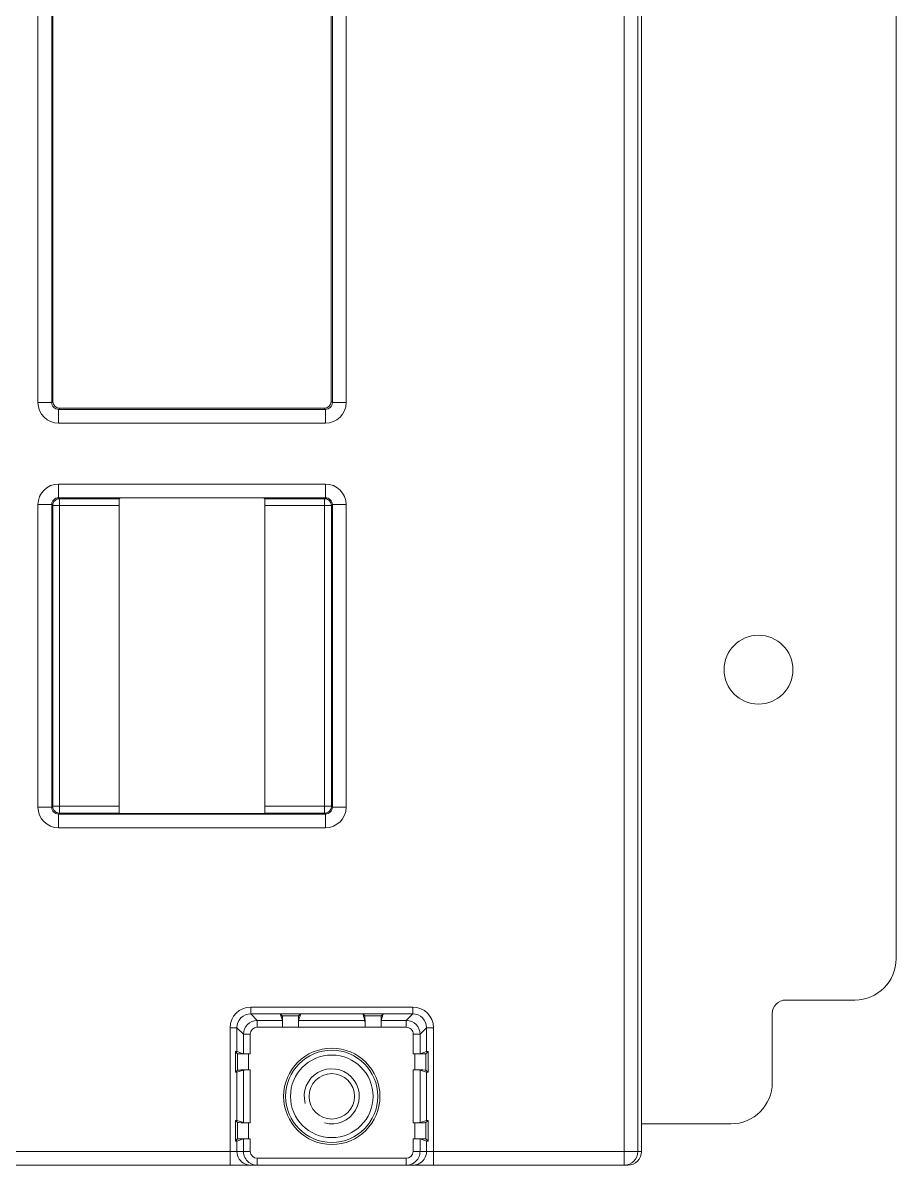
# Model space of a CAD drawing. Header units: millimetres. Extents: x 33157 to 59611, y -29750 to 1750.
# Drawn here: x 55181.6 to 55245, y 12.4 to 95.4 of the extents above; entities that cross this region are included whole.
import ezdxf

# ---------------------------------------------------------------- set-up
doc = ezdxf.new("R2010")
doc.units = ezdxf.units.MM
doc.layers.get('0').update_dxf_attribs({"lineweight": 18})
doc.layers.add('YOUCEGUDINGEDXF_CONTINUOUS_LINE', color=7, linetype='Continuous', lineweight=18)

msp = doc.modelspace()

# ---------------------------------------------------------------- linework, layer by layer
at = {"lineweight": 9}
for p, q in [((55225.235, 178.367), (55225.235, 12.367)), ((55226.235, 177.367), (55226.235, 13.367)), ((55226.5, 177.367), (55226.5, 13.367)), ((55182.659, 122.608), (55182.659, 67.776)), ((55183.659, 122.608), (55183.659, 67.776)), ((55183.744, 122.523), (55183.744, 67.861)), ((55203.956, 122.523), (55203.956, 67.861)), ((55204.042, 122.608), (55204.042, 67.776)), ((55205.042, 122.608), (55205.042, 67.776)), ((55184.159, 67.276), (55184.159, 66.276)), ((55203.542, 67.276), (55203.542, 66.276)), ((55184.159, 61.858), (55184.159, 60.858)), ((55203.542, 61.858), (55203.542, 60.858)), ((55184.227, 60.79), (55184.227, 37.944)), ((55203.473, 60.79), (55203.473, 37.944)), ((55182.659, 60.358), (55182.659, 38.376)), ((55183.659, 60.358), (55183.659, 38.376)), ((55183.727, 60.29), (55183.727, 38.444)), ((55188.563, 60.29), (55188.563, 38.444)), ((55199.137, 60.29), (55199.137, 38.444)), ((55203.973, 60.29), (55203.973, 38.444)), ((55204.042, 60.358), (55204.042, 38.376)), ((55205.042, 60.358), (55205.042, 38.376)), ((55184.159, 37.876), (55184.159, 36.876)), ((55203.542, 37.876), (55203.542, 36.876)), ((55198.113, 23.854), (55198.113, 23.354)), ((55209.888, 23.854), (55209.888, 23.354)), ((55198.585, 22.882), (55198.585, 22.382)), ((55209.416, 22.882), (55209.416, 22.382)), ((55196.613, 22.355), (55196.613, 12.367)), ((55197.113, 22.355), (55197.113, 20.613)), ((55197.585, 21.883), (55197.585, 20.455)), ((55198.085, 21.883), (55198.085, 20.451)), ((55209.916, 21.883), (55209.916, 20.451)), ((55210.415, 21.883), (55210.415, 20.455)), ((55210.887, 22.355), (55210.887, 20.613)), ((55211.387, 22.355), (55211.387, 12.367)), ((55197.002, 20.615), (55197.002, 19.119)), ((55197.159, 20.458), (55197.159, 19.276)), ((55197.959, 20.451), (55197.959, 19.283)), ((55210.041, 20.451), (55210.041, 19.283)), ((55210.841, 20.458), (55210.841, 19.276)), ((55210.999, 20.615), (55210.999, 19.119)), ((55197.113, 19.121), (55197.113, 15.613)), ((55197.585, 19.279), (55197.585, 15.455)), ((55198.085, 19.283), (55198.085, 15.451)), ((55209.916, 19.283), (55209.916, 15.451)), ((55210.415, 19.279), (55210.415, 15.455)), ((55210.887, 19.121), (55210.887, 15.613)), ((55197.002, 15.615), (55197.002, 14.119)), ((55197.159, 15.458), (55197.159, 14.276)), ((55197.959, 15.451), (55197.959, 14.283)), ((55210.041, 15.451), (55210.041, 14.283)), ((55210.841, 15.458), (55210.841, 14.276)), ((55210.999, 15.615), (55210.999, 14.119)), ((55197.113, 14.121), (55197.113, 13.367)), ((55197.585, 14.279), (55197.585, 13.367)), ((55198.085, 14.283), (55198.085, 13.367)), ((55209.916, 14.283), (55209.916, 13.367)), ((55210.415, 14.279), (55210.415, 13.367)), ((55210.887, 14.121), (55210.887, 13.367)), ((55198.585, 12.867), (55198.585, 12.367)), ((55209.415, 12.867), (55209.415, 12.367))]:
    msp.add_line(p, q, dxfattribs=at)
for points in [[(55182.659, 67.776), (55182.659, 67.776), (55183.659, 67.776), (55183.659, 67.776)], [(55182.659, 67.776), (55182.659, 66.947), (55183.33, 66.276), (55184.159, 66.276)], [(55183.744, 67.861), (55183.744, 67.861), (55183.659, 67.776), (55183.659, 67.776)], [(55183.744, 67.861), (55183.744, 67.585), (55183.968, 67.361), (55184.244, 67.361)], [(55203.542, 67.276), (55203.542, 67.276), (55184.159, 67.276), (55184.159, 67.276)], [(55203.456, 67.361), (55203.456, 67.361), (55184.244, 67.361), (55184.244, 67.361)], [(55184.244, 67.361), (55184.244, 67.361), (55184.159, 67.276), (55184.159, 67.276)], [(55203.456, 67.361), (55203.732, 67.361), (55203.956, 67.585), (55203.956, 67.861)], [(55203.456, 67.361), (55203.456, 67.361), (55203.542, 67.276), (55203.542, 67.276)], [(55203.542, 66.276), (55204.37, 66.276), (55205.041, 66.947), (55205.042, 67.776)], [(55203.956, 67.861), (55203.956, 67.861), (55204.042, 67.776), (55204.042, 67.776)], [(55205.042, 67.776), (55205.042, 67.776), (55204.042, 67.776), (55204.042, 67.776)], [(55203.542, 66.276), (55203.542, 66.276), (55184.159, 66.276), (55184.159, 66.276)], [(55184.159, 61.858), (55183.33, 61.858), (55182.659, 61.187), (55182.659, 60.358)], [(55184.159, 61.858), (55184.159, 61.858), (55203.542, 61.858), (55203.542, 61.858)], [(55205.042, 60.358), (55205.041, 61.187), (55204.37, 61.858), (55203.542, 61.858)], [(55183.874, 60.644), (55183.795, 60.565), (55183.742, 60.454), (55183.73, 60.344)], [(55184.227, 60.79), (55184.099, 60.79), (55183.964, 60.734), (55183.874, 60.644)], [(55184.159, 60.858), (55184.159, 60.858), (55203.542, 60.858), (55203.542, 60.858)], [(55184.227, 60.79), (55184.227, 60.79), (55184.159, 60.858), (55184.159, 60.858)], [(55188.568, 60.79), (55188.568, 60.79), (55184.227, 60.79), (55184.227, 60.79)], [(55188.568, 60.79), (55188.565, 60.788), (55188.563, 60.565), (55188.563, 60.29)], [(55188.568, 60.79), (55188.568, 60.79), (55188.598, 60.821), (55188.598, 60.821)], [(55199.133, 60.79), (55199.133, 60.79), (55199.102, 60.821), (55199.102, 60.821)], [(55203.473, 60.79), (55203.473, 60.79), (55199.133, 60.79), (55199.133, 60.79)], [(55199.137, 60.29), (55199.137, 60.565), (55199.135, 60.788), (55199.133, 60.79)], [(55203.542, 60.858), (55203.542, 60.858), (55203.473, 60.79), (55203.473, 60.79)], [(55203.527, 60.787), (55203.509, 60.789), (55203.491, 60.79), (55203.473, 60.79)], [(55203.827, 60.644), (55203.749, 60.722), (55203.637, 60.775), (55203.527, 60.787)], [(55203.973, 60.29), (55203.973, 60.418), (55203.917, 60.553), (55203.827, 60.644)], [(55182.659, 60.358), (55182.659, 60.358), (55183.659, 60.358), (55183.659, 60.358)], [(55183.727, 60.29), (55183.727, 60.29), (55183.659, 60.358), (55183.659, 60.358)], [(55183.727, 60.29), (55183.727, 60.29), (55188.563, 60.29), (55188.563, 60.29)], [(55183.73, 60.344), (55183.728, 60.326), (55183.727, 60.308), (55183.727, 60.29)], [(55203.973, 60.29), (55203.973, 60.29), (55199.137, 60.29), (55199.137, 60.29)], [(55204.042, 60.358), (55204.042, 60.358), (55203.973, 60.29), (55203.973, 60.29)], [(55205.042, 60.358), (55205.042, 60.358), (55204.042, 60.358), (55204.042, 60.358)], [(55182.659, 38.376), (55182.659, 38.376), (55183.659, 38.376), (55183.659, 38.376)], [(55182.659, 38.376), (55182.659, 37.547), (55183.33, 36.876), (55184.159, 36.876)], [(55183.727, 38.444), (55183.727, 38.444), (55183.659, 38.376), (55183.659, 38.376)], [(55183.727, 38.444), (55183.727, 38.444), (55188.563, 38.444), (55188.563, 38.444)], [(55183.727, 38.444), (55183.727, 38.316), (55183.783, 38.18), (55183.874, 38.09)], [(55188.563, 38.444), (55188.563, 38.169), (55188.565, 37.946), (55188.568, 37.944)], [(55199.137, 38.444), (55199.137, 38.444), (55203.973, 38.444), (55203.973, 38.444)], [(55199.133, 37.944), (55199.135, 37.946), (55199.137, 38.169), (55199.137, 38.444)], [(55203.542, 36.876), (55204.37, 36.876), (55205.041, 37.547), (55205.042, 38.376)], [(55203.827, 38.09), (55203.905, 38.169), (55203.959, 38.28), (55203.97, 38.39)], [(55203.97, 38.39), (55203.972, 38.408), (55203.973, 38.426), (55203.973, 38.444)], [(55203.973, 38.444), (55203.973, 38.444), (55204.042, 38.376), (55204.042, 38.376)], [(55205.042, 38.376), (55205.042, 38.376), (55204.042, 38.376), (55204.042, 38.376)], [(55183.874, 38.09), (55183.952, 38.012), (55184.063, 37.959), (55184.174, 37.947)], [(55203.542, 37.876), (55203.542, 37.876), (55184.159, 37.876), (55184.159, 37.876)], [(55184.227, 37.944), (55184.227, 37.944), (55184.159, 37.876), (55184.159, 37.876)], [(55184.174, 37.947), (55184.191, 37.945), (55184.209, 37.944), (55184.227, 37.944)], [(55184.227, 37.944), (55184.227, 37.944), (55188.568, 37.944), (55188.568, 37.944)], [(55188.598, 37.913), (55188.598, 37.913), (55199.102, 37.913), (55199.102, 37.913)], [(55188.568, 37.944), (55188.568, 37.944), (55188.598, 37.913), (55188.598, 37.913)], [(55199.133, 37.944), (55199.133, 37.944), (55199.102, 37.913), (55199.102, 37.913)], [(55199.133, 37.944), (55199.133, 37.944), (55203.473, 37.944), (55203.473, 37.944)], [(55203.473, 37.944), (55203.601, 37.944), (55203.737, 38), (55203.827, 38.09)], [(55203.473, 37.944), (55203.473, 37.944), (55203.542, 37.876), (55203.542, 37.876)], [(55203.542, 36.876), (55203.542, 36.876), (55184.159, 36.876), (55184.159, 36.876)], [(55198.113, 23.854), (55197.284, 23.854), (55196.613, 23.183), (55196.613, 22.355)], [(55209.888, 23.854), (55209.888, 23.854), (55198.113, 23.854), (55198.113, 23.854)], [(55200.254, 23.354), (55200.254, 23.354), (55198.113, 23.354), (55198.113, 23.354)], [(55198.585, 22.882), (55198.585, 22.882), (55198.113, 23.354), (55198.113, 23.354)], [(55201.747, 23.363), (55201.747, 23.363), (55200.254, 23.363), (55200.254, 23.363)], [(55200.254, 23.363), (55200.254, 23.363), (55200.254, 23.363), (55200.254, 23.363)], [(55200.409, 23.208), (55200.409, 23.208), (55200.254, 23.358), (55200.254, 23.358)], [(55200.254, 23.354), (55200.254, 23.354), (55200.412, 22.882), (55200.412, 22.882)], [(55201.746, 23.354), (55201.746, 23.354), (55201.589, 22.882), (55201.589, 22.882)], [(55201.591, 23.208), (55201.591, 23.208), (55201.747, 23.363), (55201.747, 23.363)], [(55206.254, 23.354), (55206.254, 23.354), (55201.746, 23.354), (55201.746, 23.354)], [(55207.747, 23.363), (55207.747, 23.363), (55206.254, 23.363), (55206.254, 23.363)], [(55206.254, 23.363), (55206.254, 23.363), (55206.254, 23.363), (55206.254, 23.363)], [(55206.409, 23.208), (55206.409, 23.208), (55206.254, 23.358), (55206.254, 23.358)], [(55206.254, 23.354), (55206.254, 23.354), (55206.412, 22.882), (55206.412, 22.882)], [(55207.746, 23.354), (55207.746, 23.354), (55207.589, 22.882), (55207.589, 22.882)], [(55207.591, 23.208), (55207.591, 23.208), (55207.747, 23.363), (55207.747, 23.363)], [(55209.888, 23.354), (55209.888, 23.354), (55207.746, 23.354), (55207.746, 23.354)], [(55209.416, 22.882), (55209.416, 22.882), (55209.888, 23.354), (55209.888, 23.354)], [(55211.387, 22.355), (55211.387, 23.183), (55210.716, 23.854), (55209.888, 23.854)], [(55198.585, 22.882), (55198.033, 22.882), (55197.585, 22.435), (55197.585, 21.883)], [(55200.412, 22.882), (55200.412, 22.882), (55198.585, 22.882), (55198.585, 22.882)], [(55201.591, 23.208), (55201.591, 23.208), (55200.409, 23.208), (55200.409, 23.208)], [(55206.412, 22.882), (55206.412, 22.882), (55201.589, 22.882), (55201.589, 22.882)], [(55207.591, 23.208), (55207.591, 23.208), (55206.409, 23.208), (55206.409, 23.208)], [(55209.416, 22.882), (55209.416, 22.882), (55207.589, 22.882), (55207.589, 22.882)], [(55210.415, 21.883), (55210.415, 22.435), (55209.968, 22.882), (55209.416, 22.882)], [(55196.613, 22.355), (55196.613, 22.355), (55197.113, 22.355), (55197.113, 22.355)], [(55197.585, 21.883), (55197.585, 21.883), (55197.113, 22.355), (55197.113, 22.355)], [(55198.085, 21.883), (55198.085, 21.883), (55197.585, 21.883), (55197.585, 21.883)], [(55200.416, 22.395), (55200.416, 22.395), (55198.585, 22.382), (55198.585, 22.382)], [(55207.584, 22.395), (55207.584, 22.395), (55200.416, 22.395), (55200.416, 22.395)], [(55209.416, 22.382), (55209.416, 22.382), (55207.584, 22.395), (55207.584, 22.395)], [(55209.916, 21.883), (55209.916, 21.883), (55210.415, 21.883), (55210.415, 21.883)], [(55210.415, 21.883), (55210.415, 21.883), (55210.887, 22.355), (55210.887, 22.355)], [(55211.387, 22.355), (55211.387, 22.355), (55210.887, 22.355), (55210.887, 22.355)], [(55197.159, 20.458), (55197.159, 20.458), (55197.002, 20.615), (55197.002, 20.615)], [(55197.113, 20.613), (55197.11, 20.614), (55197.071, 20.615), (55197.002, 20.615)], [(55197.113, 20.613), (55197.113, 20.613), (55197.585, 20.455), (55197.585, 20.455)], [(55197.159, 20.458), (55197.163, 20.454), (55197.52, 20.451), (55197.959, 20.451)], [(55197.585, 20.455), (55197.592, 20.453), (55197.814, 20.451), (55198.085, 20.451)], [(55198.085, 20.451), (55198.085, 20.451), (55197.959, 20.451), (55197.959, 20.451)], [(55209.916, 20.451), (55209.916, 20.451), (55210.041, 20.451), (55210.041, 20.451)], [(55210.887, 20.613), (55210.887, 20.613), (55210.415, 20.455), (55210.415, 20.455)], [(55210.841, 20.458), (55210.841, 20.458), (55210.999, 20.615), (55210.999, 20.615)], [(55210.999, 20.615), (55210.929, 20.615), (55210.89, 20.614), (55210.887, 20.613)], [(55197.159, 19.276), (55197.159, 19.276), (55197.002, 19.119), (55197.002, 19.119)], [(55197.002, 19.119), (55197.071, 19.119), (55197.11, 19.12), (55197.113, 19.121)], [(55197.113, 19.121), (55197.113, 19.121), (55197.585, 19.279), (55197.585, 19.279)], [(55198.085, 19.283), (55198.085, 19.283), (55197.959, 19.283), (55197.959, 19.283)], [(55209.916, 19.283), (55209.916, 19.283), (55210.041, 19.283), (55210.041, 19.283)], [(55210.415, 19.279), (55210.408, 19.281), (55210.187, 19.283), (55209.916, 19.283)], [(55210.841, 19.276), (55210.838, 19.28), (55210.48, 19.283), (55210.041, 19.283)], [(55210.887, 19.121), (55210.887, 19.121), (55210.415, 19.279), (55210.415, 19.279)], [(55210.841, 19.276), (55210.841, 19.276), (55210.999, 19.119), (55210.999, 19.119)], [(55210.887, 19.121), (55210.89, 19.12), (55210.929, 19.119), (55210.999, 19.119)], [(55197.159, 15.458), (55197.159, 15.458), (55197.002, 15.615), (55197.002, 15.615)], [(55197.113, 15.613), (55197.11, 15.614), (55197.071, 15.615), (55197.002, 15.615)], [(55197.113, 15.613), (55197.113, 15.613), (55197.585, 15.455), (55197.585, 15.455)], [(55197.159, 15.458), (55197.163, 15.454), (55197.52, 15.451), (55197.959, 15.451)], [(55197.585, 15.455), (55197.592, 15.453), (55197.814, 15.451), (55198.085, 15.451)], [(55198.085, 15.451), (55198.085, 15.451), (55197.959, 15.451), (55197.959, 15.451)], [(55209.916, 15.451), (55209.916, 15.451), (55210.041, 15.451), (55210.041, 15.451)], [(55210.887, 15.613), (55210.887, 15.613), (55210.415, 15.455), (55210.415, 15.455)], [(55210.841, 15.458), (55210.841, 15.458), (55210.999, 15.615), (55210.999, 15.615)], [(55210.999, 15.615), (55210.929, 15.615), (55210.89, 15.614), (55210.887, 15.613)], [(55197.159, 14.276), (55197.159, 14.276), (55197.002, 14.119), (55197.002, 14.119)], [(55197.002, 14.119), (55197.071, 14.119), (55197.11, 14.12), (55197.113, 14.121)], [(55197.113, 14.121), (55197.113, 14.121), (55197.585, 14.279), (55197.585, 14.279)], [(55198.085, 14.283), (55198.085, 14.283), (55197.959, 14.283), (55197.959, 14.283)], [(55209.916, 14.283), (55209.916, 14.283), (55210.041, 14.283), (55210.041, 14.283)], [(55210.415, 14.279), (55210.408, 14.281), (55210.187, 14.283), (55209.916, 14.283)], [(55210.841, 14.276), (55210.838, 14.28), (55210.48, 14.283), (55210.041, 14.283)], [(55210.887, 14.121), (55210.887, 14.121), (55210.415, 14.279), (55210.415, 14.279)], [(55210.841, 14.276), (55210.841, 14.276), (55210.999, 14.119), (55210.999, 14.119)], [(55210.887, 14.121), (55210.89, 14.12), (55210.929, 14.119), (55210.999, 14.119)], [(55164.916, 13.367), (55164.916, 13.367), (55198.085, 13.367), (55198.085, 13.367)], [(55197.113, 13.367), (55197.113, 12.963), (55197.357, 12.598), (55197.73, 12.443)], [(55197.585, 13.367), (55197.585, 13.051), (55197.734, 12.754), (55197.987, 12.565)], [(55198.085, 13.367), (55198.085, 13.091), (55198.309, 12.867), (55198.585, 12.867)], [(55209.415, 12.867), (55209.692, 12.867), (55209.916, 13.091), (55209.916, 13.367)], [(55209.916, 13.367), (55209.916, 13.367), (55226.5, 13.367), (55226.5, 13.367)], [(55210.27, 12.443), (55210.644, 12.598), (55210.887, 12.963), (55210.887, 13.367)], [(55210.323, 12.946), (55210.383, 13.076), (55210.415, 13.223), (55210.415, 13.367)], [(55225.235, 12.367), (55225.787, 12.367), (55226.235, 12.815), (55226.235, 13.367)], [(55197.987, 12.565), (55198.042, 12.524), (55198.102, 12.489), (55198.164, 12.46)], [(55198.164, 12.46), (55198.295, 12.399), (55198.441, 12.367), (55198.585, 12.367)], [(55198.585, 12.867), (55198.585, 12.867), (55209.415, 12.867), (55209.415, 12.867)], [(55209.415, 12.367), (55209.731, 12.367), (55210.028, 12.516), (55210.217, 12.769)], [(55210.217, 12.769), (55210.258, 12.824), (55210.294, 12.884), (55210.323, 12.946)], [(54962.613, 12.367), (54962.613, 12.367), (55225.5, 12.367), (55225.5, 12.367)], [(55197.73, 12.443), (55197.85, 12.393), (55197.983, 12.367), (55198.113, 12.367)], [(55210.27, 12.443), (55210.15, 12.393), (55210.018, 12.367), (55209.888, 12.367)]]:
    msp.add_open_spline(points, degree=3, dxfattribs=at)
for points, knots in [([(55183.659, 67.776), (55183.659, 67.643), (55183.712, 67.516), (55183.805, 67.422), (55183.899, 67.328), (55184.026, 67.276), (55184.159, 67.276)], [0, 0, 0, 0, 172140.723363, 172140.723363, 172140.723363, 344281.446725, 344281.446725, 344281.446725, 344281.446725]), ([(55203.542, 67.276), (55203.674, 67.276), (55203.801, 67.328), (55203.895, 67.422), (55203.989, 67.516), (55204.042, 67.643), (55204.042, 67.776)], [0, 0, 0, 0, 172203.376529, 172203.376529, 172203.376529, 344406.753058, 344406.753058, 344406.753058, 344406.753058]), ([(55184.159, 60.858), (55184.026, 60.858), (55183.899, 60.806), (55183.805, 60.712), (55183.712, 60.618), (55183.659, 60.491), (55183.659, 60.358)], [0, 0, 0, 0, 172151.249712, 172151.249712, 172151.249712, 344302.499423, 344302.499423, 344302.499423, 344302.499423]), ([(55204.042, 60.358), (55204.042, 60.491), (55203.989, 60.618), (55203.895, 60.712), (55203.801, 60.806), (55203.674, 60.858), (55203.542, 60.858)], [0, 0, 0, 0, 172213.903092, 172213.903092, 172213.903092, 344427.806183, 344427.806183, 344427.806183, 344427.806183]), ([(55183.659, 38.376), (55183.659, 38.243), (55183.712, 38.116), (55183.805, 38.022), (55183.899, 37.928), (55184.026, 37.876), (55184.159, 37.876)], [0, 0, 0, 0, 172186.543972, 172186.543972, 172186.543972, 344373.087944, 344373.087944, 344373.087944, 344373.087944]), ([(55203.542, 37.876), (55203.674, 37.876), (55203.801, 37.928), (55203.895, 38.022), (55203.989, 38.116), (55204.042, 38.243), (55204.042, 38.376)], [0, 0, 0, 0, 172249.197098, 172249.197098, 172249.197098, 344498.394196, 344498.394196, 344498.394196, 344498.394196]), ([(55198.113, 23.354), (55197.847, 23.354), (55197.593, 23.249), (55197.406, 23.062), (55197.218, 22.874), (55197.113, 22.62), (55197.113, 22.355)], [0, 0, 0, 0, 172251.988295, 172251.988295, 172251.988295, 344503.976589, 344503.976589, 344503.976589, 344503.976589]), ([(55210.887, 22.355), (55210.888, 22.62), (55210.782, 22.874), (55210.595, 23.062), (55210.407, 23.249), (55210.153, 23.354), (55209.888, 23.354)], [0, 0, 0, 0, 172293.048513, 172293.048513, 172293.048513, 344586.097027, 344586.097027, 344586.097027, 344586.097027]), ([(55200.416, 22.395), (55200.416, 22.498), (55200.416, 22.601), (55200.416, 22.704), (55200.415, 22.75), (55200.415, 22.797), (55200.415, 22.844), (55200.415, 22.885), (55200.415, 22.926), (55200.414, 22.967), (55200.414, 23), (55200.413, 23.034), (55200.413, 23.068), (55200.413, 23.094), (55200.414, 23.12), (55200.412, 23.144), (55200.41, 23.159), (55200.408, 23.174), (55200.41, 23.191), (55200.411, 23.197), (55200.413, 23.204), (55200.409, 23.208)], [0, 0, 0, 0, 144388.797252, 144388.797252, 144388.797252, 288777.594503, 288777.594503, 288777.594503, 433166.391755, 433166.391755, 433166.391755, 577555.189006, 577555.189006, 577555.189006, 721943.986258, 721943.986258, 721943.986258, 866332.78351, 866332.78351, 866332.78351, 1010721.580761, 1010721.580761, 1010721.580761, 1010721.580761]), ([(55200.416, 22.395), (55200.416, 22.457), (55200.415, 22.518), (55200.416, 22.579), (55200.416, 22.632), (55200.417, 22.684), (55200.415, 22.736), (55200.413, 22.771), (55200.411, 22.806), (55200.413, 22.842), (55200.414, 22.855), (55200.416, 22.869), (55200.412, 22.882)], [0, 0, 0, 0, 152750.208218, 152750.208218, 152750.208218, 305500.416436, 305500.416436, 305500.416436, 458250.624654, 458250.624654, 458250.624654, 611000.832872, 611000.832872, 611000.832872, 611000.832872]), ([(55201.591, 23.208), (55201.587, 23.204), (55201.589, 23.197), (55201.59, 23.191), (55201.593, 23.174), (55201.59, 23.159), (55201.589, 23.144), (55201.586, 23.12), (55201.587, 23.094), (55201.587, 23.068), (55201.588, 23.034), (55201.587, 23), (55201.586, 22.967), (55201.586, 22.926), (55201.586, 22.885), (55201.586, 22.844), (55201.585, 22.797), (55201.585, 22.75), (55201.585, 22.704), (55201.584, 22.601), (55201.584, 22.498), (55201.584, 22.395)], [0, 0, 0, 0, 144392.071186, 144392.071186, 144392.071186, 288784.142373, 288784.142373, 288784.142373, 433176.213559, 433176.213559, 433176.213559, 577568.284746, 577568.284746, 577568.284746, 721960.355932, 721960.355932, 721960.355932, 866352.427118, 866352.427118, 866352.427118, 1010744.498305, 1010744.498305, 1010744.498305, 1010744.498305]), ([(55201.584, 22.395), (55201.584, 22.457), (55201.585, 22.518), (55201.585, 22.579), (55201.585, 22.632), (55201.584, 22.684), (55201.586, 22.736), (55201.587, 22.771), (55201.59, 22.806), (55201.587, 22.842), (55201.586, 22.855), (55201.584, 22.869), (55201.589, 22.882)], [0, 0, 0, 0, 152753.44912, 152753.44912, 152753.44912, 305506.89824, 305506.89824, 305506.89824, 458260.347359, 458260.347359, 458260.347359, 611013.796479, 611013.796479, 611013.796479, 611013.796479]), ([(55206.416, 22.395), (55206.416, 22.498), (55206.416, 22.601), (55206.416, 22.704), (55206.415, 22.75), (55206.415, 22.797), (55206.415, 22.844), (55206.415, 22.885), (55206.415, 22.926), (55206.414, 22.967), (55206.414, 23), (55206.413, 23.034), (55206.413, 23.068), (55206.413, 23.094), (55206.414, 23.12), (55206.412, 23.144), (55206.41, 23.159), (55206.408, 23.174), (55206.41, 23.191), (55206.411, 23.197), (55206.413, 23.204), (55206.409, 23.208)], [0, 0, 0, 0, 144404.494715, 144404.494715, 144404.494715, 288808.98943, 288808.98943, 288808.98943, 433213.484145, 433213.484145, 433213.484145, 577617.97886, 577617.97886, 577617.97886, 722022.473576, 722022.473576, 722022.473576, 866426.968291, 866426.968291, 866426.968291, 1010831.463006, 1010831.463006, 1010831.463006, 1010831.463006]), ([(55206.416, 22.395), (55206.416, 22.457), (55206.415, 22.518), (55206.416, 22.579), (55206.416, 22.632), (55206.417, 22.684), (55206.415, 22.736), (55206.413, 22.771), (55206.411, 22.806), (55206.413, 22.842), (55206.414, 22.855), (55206.416, 22.869), (55206.412, 22.882)], [0, 0, 0, 0, 152766.814819, 152766.814819, 152766.814819, 305533.629638, 305533.629638, 305533.629638, 458300.444456, 458300.444456, 458300.444456, 611067.259275, 611067.259275, 611067.259275, 611067.259275]), ([(55207.591, 23.208), (55207.587, 23.204), (55207.589, 23.197), (55207.59, 23.191), (55207.593, 23.174), (55207.59, 23.159), (55207.589, 23.144), (55207.586, 23.12), (55207.587, 23.094), (55207.587, 23.068), (55207.588, 23.034), (55207.587, 23), (55207.586, 22.967), (55207.586, 22.926), (55207.586, 22.885), (55207.586, 22.844), (55207.585, 22.797), (55207.585, 22.75), (55207.585, 22.704), (55207.584, 22.601), (55207.584, 22.498), (55207.584, 22.395)], [0, 0, 0, 0, 144407.76865, 144407.76865, 144407.76865, 288815.5373, 288815.5373, 288815.5373, 433223.30595, 433223.30595, 433223.30595, 577631.0746, 577631.0746, 577631.0746, 722038.843249, 722038.843249, 722038.843249, 866446.611899, 866446.611899, 866446.611899, 1010854.380549, 1010854.380549, 1010854.380549, 1010854.380549]), ([(55207.584, 22.395), (55207.584, 22.457), (55207.585, 22.518), (55207.585, 22.579), (55207.585, 22.632), (55207.584, 22.684), (55207.586, 22.736), (55207.587, 22.771), (55207.59, 22.806), (55207.587, 22.842), (55207.586, 22.855), (55207.584, 22.869), (55207.589, 22.882)], [0, 0, 0, 0, 152770.05572, 152770.05572, 152770.05572, 305540.111441, 305540.111441, 305540.111441, 458310.167161, 458310.167161, 458310.167161, 611080.222882, 611080.222882, 611080.222882, 611080.222882]), ([(55198.585, 22.382), (55198.452, 22.382), (55198.325, 22.33), (55198.231, 22.236), (55198.137, 22.142), (55198.085, 22.015), (55198.085, 21.883)], [0, 0, 0, 0, 172256.261147, 172256.261147, 172256.261147, 344512.522295, 344512.522295, 344512.522295, 344512.522295]), ([(55209.916, 21.883), (55209.916, 22.015), (55209.863, 22.142), (55209.769, 22.236), (55209.675, 22.33), (55209.548, 22.382), (55209.416, 22.382)], [0, 0, 0, 0, 172292.221331, 172292.221331, 172292.221331, 344584.442661, 344584.442661, 344584.442661, 344584.442661]), ([(55207.5, 17.367), (55207.5, 19.3), (55205.933, 20.867), (55204, 20.867), (55202.067, 20.867), (55200.5, 19.3), (55200.5, 17.367), (55200.5, 15.434), (55202.067, 13.867), (55204, 13.867), (55205.933, 13.867), (55207.5, 15.434), (55207.5, 17.367)], [0, 0, 0, 0, 152754.53096, 152754.53096, 152754.53096, 305509.061921, 305509.061921, 305509.061921, 458263.592881, 458263.592881, 458263.592881, 611018.123841, 611018.123841, 611018.123841, 611018.123841]), ([(55207.35, 17.367), (55207.35, 19.217), (55205.85, 20.717), (55204, 20.717), (55202.15, 20.717), (55200.65, 19.217), (55200.65, 17.367), (55200.65, 15.517), (55202.15, 14.017), (55204, 14.017), (55205.85, 14.017), (55207.35, 15.517), (55207.35, 17.367)], [0, 0, 0, 0, 152755.09864, 152755.09864, 152755.09864, 305510.197279, 305510.197279, 305510.197279, 458265.295919, 458265.295919, 458265.295919, 611020.394558, 611020.394558, 611020.394558, 611020.394558]), ([(55207, 17.367), (55207, 19.024), (55205.657, 20.367), (55204, 20.367), (55202.343, 20.367), (55201, 19.024), (55201, 17.367), (55201, 15.71), (55202.343, 14.367), (55204, 14.367), (55205.657, 14.367), (55207, 15.71), (55207, 17.367)], [0, 0, 0, 0, 152756.423344, 152756.423344, 152756.423344, 305512.846688, 305512.846688, 305512.846688, 458269.270032, 458269.270032, 458269.270032, 611025.693376, 611025.693376, 611025.693376, 611025.693376]), ([(55210.014, 20.451), (55210.118, 20.451), (55210.222, 20.451), (55210.326, 20.452), (55210.374, 20.452), (55210.421, 20.452), (55210.469, 20.452), (55210.511, 20.452), (55210.553, 20.452), (55210.594, 20.453), (55210.629, 20.454), (55210.663, 20.454), (55210.698, 20.454), (55210.724, 20.454), (55210.751, 20.453), (55210.776, 20.455), (55210.791, 20.457), (55210.806, 20.459), (55210.824, 20.457), (55210.83, 20.456), (55210.837, 20.454), (55210.841, 20.458)], [0, 0, 0, 0, 144418.260178, 144418.260178, 144418.260178, 288836.520356, 288836.520356, 288836.520356, 433254.780534, 433254.780534, 433254.780534, 577673.040712, 577673.040712, 577673.040712, 722091.30089, 722091.30089, 722091.30089, 866509.561067, 866509.561067, 866509.561067, 1010927.821245, 1010927.821245, 1010927.821245, 1010927.821245]), ([(55210.014, 20.451), (55210.065, 20.451), (55210.116, 20.452), (55210.167, 20.452), (55210.21, 20.452), (55210.253, 20.451), (55210.296, 20.453), (55210.325, 20.454), (55210.353, 20.456), (55210.383, 20.454), (55210.394, 20.453), (55210.405, 20.452), (55210.415, 20.455)], [0, 0, 0, 0, 152780.518037, 152780.518037, 152780.518037, 305561.036074, 305561.036074, 305561.036074, 458341.554111, 458341.554111, 458341.554111, 611122.072148, 611122.072148, 611122.072148, 611122.072148]), ([(55197.987, 19.283), (55197.883, 19.283), (55197.778, 19.283), (55197.674, 19.282), (55197.627, 19.282), (55197.579, 19.282), (55197.532, 19.282), (55197.49, 19.282), (55197.448, 19.281), (55197.406, 19.281), (55197.372, 19.28), (55197.337, 19.279), (55197.302, 19.28), (55197.276, 19.28), (55197.25, 19.281), (55197.225, 19.279), (55197.209, 19.277), (55197.194, 19.274), (55197.176, 19.277), (55197.17, 19.278), (55197.163, 19.28), (55197.159, 19.276)], [0, 0, 0, 0, 144385.487335, 144385.487335, 144385.487335, 288770.97467, 288770.97467, 288770.97467, 433156.462006, 433156.462006, 433156.462006, 577541.949341, 577541.949341, 577541.949341, 721927.436676, 721927.436676, 721927.436676, 866312.924011, 866312.924011, 866312.924011, 1010698.411346, 1010698.411346, 1010698.411346, 1010698.411346]), ([(55197.987, 19.283), (55197.936, 19.283), (55197.885, 19.282), (55197.834, 19.282), (55197.79, 19.282), (55197.747, 19.283), (55197.704, 19.281), (55197.676, 19.28), (55197.647, 19.278), (55197.618, 19.28), (55197.607, 19.281), (55197.595, 19.282), (55197.585, 19.279)], [0, 0, 0, 0, 152747.5505, 152747.5505, 152747.5505, 305495.100999, 305495.100999, 305495.100999, 458242.651499, 458242.651499, 458242.651499, 610990.201999, 610990.201999, 610990.201999, 610990.201999]), ([(55203.483, 15.435), (55204.357, 15.201), (55205.28, 15.583), (55205.732, 16.367), (55206.185, 17.151), (55206.055, 18.141), (55205.414, 18.781), (55204.774, 19.421), (55203.784, 19.552), (55203, 19.099), (55202.216, 18.646), (55201.834, 17.724), (55202.068, 16.849)], [0, 0, 0, 0, 152763.789589, 152763.789589, 152763.789589, 305527.579177, 305527.579177, 305527.579177, 458291.368766, 458291.368766, 458291.368766, 611055.158354, 611055.158354, 611055.158354, 611055.158354]), ([(55205.65, 17.367), (55205.65, 18.278), (55204.911, 19.017), (55204, 19.017), (55203.089, 19.017), (55202.35, 18.278), (55202.35, 17.367), (55202.35, 16.456), (55203.089, 15.717), (55204, 15.717), (55204.911, 15.717), (55205.65, 16.456), (55205.65, 17.367)], [0, 0, 0, 0, 152761.533209, 152761.533209, 152761.533209, 305523.066418, 305523.066418, 305523.066418, 458284.599627, 458284.599627, 458284.599627, 611046.132836, 611046.132836, 611046.132836, 611046.132836]), ([(55210.014, 15.451), (55210.118, 15.451), (55210.222, 15.451), (55210.326, 15.452), (55210.374, 15.452), (55210.421, 15.452), (55210.469, 15.452), (55210.511, 15.452), (55210.553, 15.452), (55210.594, 15.453), (55210.629, 15.454), (55210.663, 15.454), (55210.698, 15.454), (55210.724, 15.454), (55210.751, 15.453), (55210.776, 15.455), (55210.791, 15.457), (55210.806, 15.459), (55210.824, 15.457), (55210.83, 15.456), (55210.837, 15.454), (55210.841, 15.458)], [0, 0, 0, 0, 144424.440724, 144424.440724, 144424.440724, 288848.881449, 288848.881449, 288848.881449, 433273.322173, 433273.322173, 433273.322173, 577697.762898, 577697.762898, 577697.762898, 722122.203622, 722122.203622, 722122.203622, 866546.644347, 866546.644347, 866546.644347, 1010971.085071, 1010971.085071, 1010971.085071, 1010971.085071]), ([(55210.014, 15.451), (55210.065, 15.451), (55210.116, 15.452), (55210.167, 15.452), (55210.21, 15.452), (55210.253, 15.451), (55210.296, 15.453), (55210.325, 15.454), (55210.353, 15.456), (55210.383, 15.454), (55210.394, 15.453), (55210.405, 15.452), (55210.415, 15.455)], [0, 0, 0, 0, 152787.434257, 152787.434257, 152787.434257, 305574.868514, 305574.868514, 305574.868514, 458362.302771, 458362.302771, 458362.302771, 611149.737028, 611149.737028, 611149.737028, 611149.737028]), ([(55197.987, 14.283), (55197.883, 14.283), (55197.778, 14.283), (55197.674, 14.282), (55197.627, 14.282), (55197.579, 14.282), (55197.532, 14.282), (55197.49, 14.282), (55197.448, 14.281), (55197.406, 14.281), (55197.372, 14.28), (55197.337, 14.279), (55197.302, 14.28), (55197.276, 14.28), (55197.25, 14.281), (55197.225, 14.279), (55197.209, 14.277), (55197.194, 14.274), (55197.176, 14.277), (55197.17, 14.278), (55197.163, 14.28), (55197.159, 14.276)], [0, 0, 0, 0, 144391.668068, 144391.668068, 144391.668068, 288783.336135, 288783.336135, 288783.336135, 433175.004203, 433175.004203, 433175.004203, 577566.67227, 577566.67227, 577566.67227, 721958.340338, 721958.340338, 721958.340338, 866350.008405, 866350.008405, 866350.008405, 1010741.676473, 1010741.676473, 1010741.676473, 1010741.676473]), ([(55197.987, 14.283), (55197.936, 14.283), (55197.885, 14.282), (55197.834, 14.282), (55197.79, 14.282), (55197.747, 14.283), (55197.704, 14.281), (55197.676, 14.28), (55197.647, 14.278), (55197.618, 14.28), (55197.607, 14.281), (55197.595, 14.282), (55197.585, 14.279)], [0, 0, 0, 0, 152754.466924, 152754.466924, 152754.466924, 305508.933847, 305508.933847, 305508.933847, 458263.400771, 458263.400771, 458263.400771, 611017.867695, 611017.867695, 611017.867695, 611017.867695]), ([(55225.5, 12.367), (55225.765, 12.367), (55226.02, 12.472), (55226.207, 12.66), (55226.395, 12.847), (55226.5, 13.102), (55226.5, 13.367)], [0, 0, 0, 0, 172357.861786, 172357.861786, 172357.861786, 344715.723571, 344715.723571, 344715.723571, 344715.723571])]:
    msp.add_open_spline(points, degree=3, knots=knots, dxfattribs=at)
at = {"layer": 'YOUCEGUDINGEDXF_CONTINUOUS_LINE', "color": 7, "linetype": 'Continuous'}
for p, q in [((55244.998, 27.367), (55244.998, 163.367)), ((55241.998, 24.367), (55236.998, 24.367)), ((55235.998, 18.367), (55235.998, 23.367)), ((55226.498, 15.367), (55232.998, 15.367))]:
    msp.add_line(p, q, dxfattribs=at)
msp.add_circle((55234.998, 48.367), 2.5, dxfattribs=at)
for centre, radius, start, end in [((55241.998, 27.367), 3, 270, 0), ((55236.998, 23.367), 1, 90, 180), ((55232.998, 18.367), 3, 270, 0)]:
    msp.add_arc(centre, radius, start, end, dxfattribs=at)

doc.saveas('drawing.dxf')
